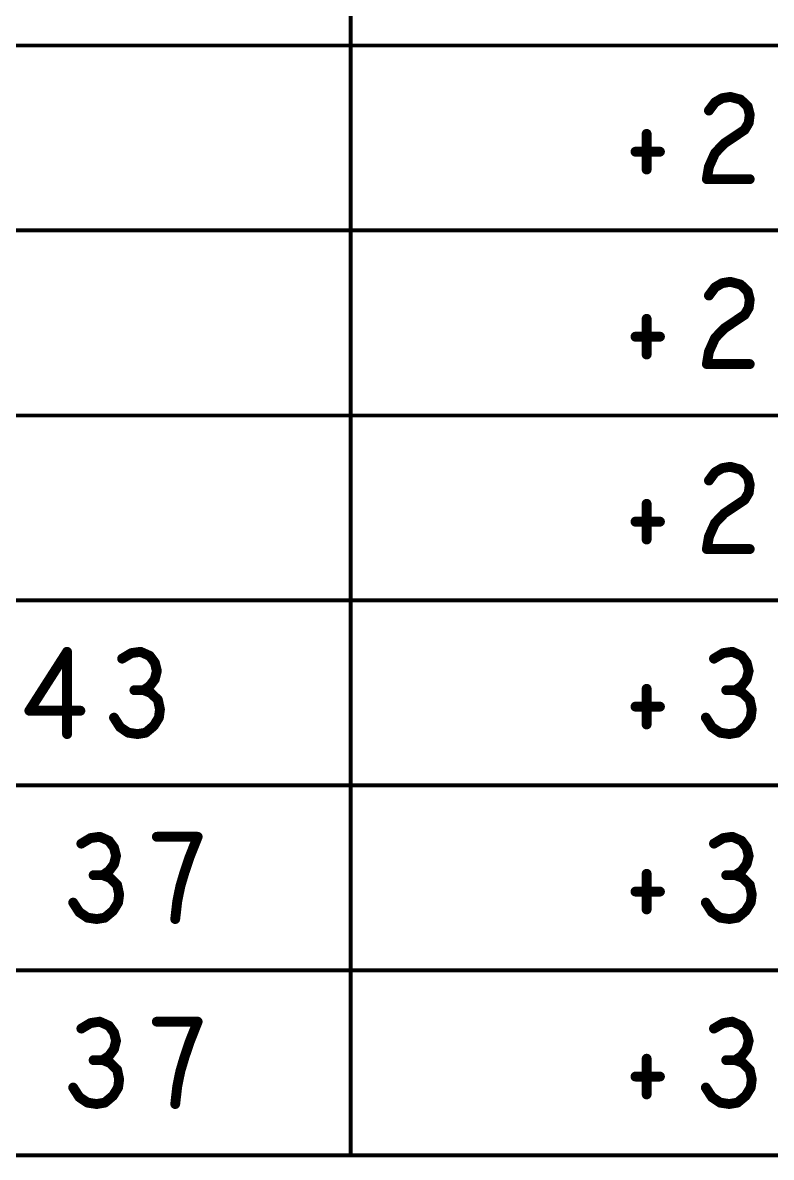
# Model space of a CAD drawing. Extents: x -14.2 to 19.9, y -5.2 to 16.9.
# Drawn here: x 11.024 to 12.162, y -0.372 to 1.352 of the extents above; entities that cross this region are included whole.
import ezdxf

# ---------------------------------------------------------------- set-up
doc = ezdxf.new("R2010")
doc.units = 0
doc.layers.get('0').update_dxf_attribs({"linetype": 'CONTINUOUS'})
doc.layers.add('FAB', color=2, linetype='CONTINUOUS')

# ---------------------------------------------------------------- blocks, each defined once
blk = doc.blocks.new('ROUND_1')
at = {"const_width": 0.003}
blk.add_lwpolyline([(-0.0015, 0, 1), (0.0015, 0, 1)], format="xyb", close=True, dxfattribs=at)
blk = doc.blocks.new('ROUND_105')
at = {"const_width": 0.0075}
blk.add_lwpolyline([(-0.00375, 0, 1), (0.00375, 0, 1)], format="xyb", close=True, dxfattribs=at)

msp = doc.modelspace()

# ---------------------------------------------------------------- linework, layer by layer
at = {"layer": 'FAB'}
for points, const_width in [([(11.5228, 6.3754), (11.5228, -0.3686)], 0.006), ([(8.7328, 1.3174), (15.4598, 1.3174)], 0.006), ([(12.0762, 1.231), (12.087, 1.2373)], 0.015), ([(12.087, 1.2373), (12.0994, 1.2393)], 0.015), ([(12.0994, 1.2393), (12.1149, 1.2352)], 0.015), ([(12.1149, 1.2352), (12.1258, 1.2248)], 0.015), ([(12.0669, 1.2185), (12.0762, 1.231)], 0.015), ([(12.1258, 1.2248), (12.1289, 1.2123)], 0.015), ([(12.1273, 1.1998), (12.1211, 1.1893)], 0.015), ([(12.1289, 1.2123), (12.1273, 1.1998)], 0.015), ([(11.9723, 1.1831), (11.9723, 1.1289)], 0.015), ([(12.1211, 1.1893), (12.0901, 1.1685)], 0.015), ([(12.0901, 1.1685), (12.0762, 1.1539)], 0.015), ([(11.9553, 1.156), (11.9925, 1.156)], 0.015), ([(12.0762, 1.1539), (12.0669, 1.1331)], 0.015), ([(12.0669, 1.1331), (12.0638, 1.1143)], 0.015), ([(12.0638, 1.1143), (12.1289, 1.1143)], 0.015), ([(8.7328, 1.0364), (15.4598, 1.0364)], 0.006), ([(12.087, 0.9563), (12.0994, 0.9584)], 0.015), ([(12.0994, 0.9584), (12.1149, 0.9542)], 0.015), ([(12.0669, 0.9375), (12.0762, 0.95)], 0.015), ([(12.0762, 0.95), (12.087, 0.9563)], 0.015), ([(12.1149, 0.9542), (12.1258, 0.9438)], 0.015), ([(12.1258, 0.9438), (12.1289, 0.9313)], 0.015), ([(12.1289, 0.9313), (12.1273, 0.9188)], 0.015), ([(12.1211, 0.9083), (12.0901, 0.8875)], 0.015), ([(12.1273, 0.9188), (12.1211, 0.9083)], 0.015), ([(11.9723, 0.9021), (11.9723, 0.8479)], 0.015), ([(11.9553, 0.875), (11.9925, 0.875)], 0.015), ([(12.0762, 0.8729), (12.0669, 0.8521)], 0.015), ([(12.0901, 0.8875), (12.0762, 0.8729)], 0.015), ([(12.0669, 0.8521), (12.0638, 0.8334)], 0.015), ([(12.0638, 0.8334), (12.1289, 0.8334)], 0.015), ([(8.7328, 0.7553), (15.4598, 0.7553)], 0.006), ([(12.0669, 0.6565), (12.0762, 0.669)], 0.015), ([(12.0762, 0.669), (12.087, 0.6753)], 0.015), ([(12.087, 0.6753), (12.0994, 0.6774)], 0.015), ([(12.0994, 0.6774), (12.1149, 0.6732)], 0.015), ([(12.1149, 0.6732), (12.1258, 0.6628)], 0.015), ([(12.1258, 0.6628), (12.1289, 0.6503)], 0.015), ([(12.1289, 0.6503), (12.1273, 0.6378)], 0.015), ([(12.1273, 0.6378), (12.1211, 0.6273)], 0.015), ([(11.9723, 0.6211), (11.9723, 0.5669)], 0.015), ([(12.1211, 0.6273), (12.0901, 0.6065)], 0.015), ([(12.0901, 0.6065), (12.0762, 0.5919)], 0.015), ([(11.9553, 0.594), (11.9925, 0.594)], 0.015), ([(12.0762, 0.5919), (12.0669, 0.5711)], 0.015), ([(12.0669, 0.5711), (12.0638, 0.5524)], 0.015), ([(12.0638, 0.5524), (12.1289, 0.5524)], 0.015), ([(8.7328, 0.4743), (15.4598, 0.4743)], 0.006), ([(11.0919, 0.3963), (11.0346, 0.3068)], 0.015), ([(11.0919, 0.2713), (11.0919, 0.3963)], 0.015), ([(11.1896, 0.3943), (11.1756, 0.3859)], 0.015), ([(11.2035, 0.3963), (11.1896, 0.3943)], 0.015), ([(11.2175, 0.3901), (11.2035, 0.3963)], 0.015), ([(11.2252, 0.3797), (11.2175, 0.3901)], 0.015), ([(12.0886, 0.3943), (12.0746, 0.3859)], 0.015), ([(12.1025, 0.3963), (12.0886, 0.3943)], 0.015), ([(12.1165, 0.3901), (12.1025, 0.3963)], 0.015), ([(12.1242, 0.3797), (12.1165, 0.3901)], 0.015), ([(11.2283, 0.3672), (11.2252, 0.3797)], 0.015), ([(12.1273, 0.3672), (12.1242, 0.3797)], 0.015), ([(11.2175, 0.3443), (11.2252, 0.3547)], 0.015), ([(11.2252, 0.3547), (11.2283, 0.3672)], 0.015), ([(12.1165, 0.3443), (12.1242, 0.3547)], 0.015), ([(12.1242, 0.3547), (12.1273, 0.3672)], 0.015), ([(11.2082, 0.338), (11.1942, 0.338)], 0.015), ([(11.2082, 0.338), (11.2175, 0.3443)], 0.015), ([(11.219, 0.3338), (11.2082, 0.338)], 0.015), ([(11.9723, 0.3401), (11.9723, 0.2859)], 0.015), ([(12.1072, 0.338), (12.0932, 0.338)], 0.015), ([(12.1072, 0.338), (12.1165, 0.3443)], 0.015), ([(12.118, 0.3338), (12.1072, 0.338)], 0.015), ([(11.2299, 0.3234), (11.219, 0.3338)], 0.015), ([(11.233, 0.3088), (11.2299, 0.3234)], 0.015), ([(12.1289, 0.3234), (12.118, 0.3338)], 0.015), ([(12.132, 0.3088), (12.1289, 0.3234)], 0.015), ([(11.0346, 0.3068), (11.1121, 0.3068)], 0.015), ([(11.2314, 0.2963), (11.233, 0.3088)], 0.015), ([(11.9553, 0.313), (11.9925, 0.313)], 0.015), ([(12.1304, 0.2963), (12.132, 0.3088)], 0.015), ([(11.1632, 0.2963), (11.1725, 0.2818)], 0.015), ([(11.2237, 0.2838), (11.2314, 0.2963)], 0.015), ([(12.0622, 0.2963), (12.0715, 0.2818)], 0.015), ([(12.1227, 0.2838), (12.1304, 0.2963)], 0.015), ([(11.1725, 0.2818), (11.1849, 0.2734)], 0.015), ([(11.1849, 0.2734), (11.1989, 0.2713)], 0.015), ([(11.1989, 0.2713), (11.2113, 0.2734)], 0.015), ([(11.2113, 0.2734), (11.2237, 0.2838)], 0.015), ([(12.0715, 0.2818), (12.0839, 0.2734)], 0.015), ([(12.0839, 0.2734), (12.0979, 0.2713)], 0.015), ([(12.0979, 0.2713), (12.1103, 0.2734)], 0.015), ([(12.1103, 0.2734), (12.1227, 0.2838)], 0.015), ([(8.7328, 0.1933), (15.4598, 0.1933)], 0.006), ([(11.1276, 0.1133), (11.1136, 0.1049)], 0.015), ([(11.1415, 0.1153), (11.1276, 0.1133)], 0.015), ([(11.1555, 0.1091), (11.1415, 0.1153)], 0.015), ([(11.2903, 0.1153), (11.2283, 0.1153)], 0.015), ([(11.2779, 0.0841), (11.2903, 0.1153)], 0.015), ([(12.0886, 0.1133), (12.0746, 0.1049)], 0.015), ([(12.1025, 0.1153), (12.0886, 0.1133)], 0.015), ([(12.1165, 0.1091), (12.1025, 0.1153)], 0.015), ([(11.1632, 0.0987), (11.1555, 0.1091)], 0.015), ([(11.1663, 0.0862), (11.1632, 0.0987)], 0.015), ([(12.1242, 0.0987), (12.1165, 0.1091)], 0.015), ([(12.1273, 0.0862), (12.1242, 0.0987)], 0.015), ([(11.1632, 0.0737), (11.1663, 0.0862)], 0.015), ([(11.2702, 0.0612), (11.2779, 0.0841)], 0.015), ([(12.1242, 0.0737), (12.1273, 0.0862)], 0.015), ([(11.1462, 0.057), (11.1555, 0.0633)], 0.015), ([(11.1555, 0.0633), (11.1632, 0.0737)], 0.015), ([(12.1072, 0.057), (12.1165, 0.0633)], 0.015), ([(12.1165, 0.0633), (12.1242, 0.0737)], 0.015), ([(11.1462, 0.057), (11.1322, 0.057)], 0.015), ([(11.157, 0.0528), (11.1462, 0.057)], 0.015), ([(11.1679, 0.0424), (11.157, 0.0528)], 0.015), ([(11.264, 0.0403), (11.2702, 0.0612)], 0.015), ([(11.9723, 0.0591), (11.9723, 0.0049)], 0.015), ([(12.1072, 0.057), (12.0932, 0.057)], 0.015), ([(12.118, 0.0528), (12.1072, 0.057)], 0.015), ([(12.1289, 0.0424), (12.118, 0.0528)], 0.015), ([(11.171, 0.0278), (11.1679, 0.0424)], 0.015), ([(11.1694, 0.0153), (11.171, 0.0278)], 0.015), ([(11.2593, 0.0174), (11.264, 0.0403)], 0.015), ([(11.9553, 0.032), (11.9925, 0.032)], 0.015), ([(12.132, 0.0278), (12.1289, 0.0424)], 0.015), ([(12.1304, 0.0153), (12.132, 0.0278)], 0.015), ([(11.1012, 0.0153), (11.1105, 0.0008)], 0.015), ([(11.1617, 0.0028), (11.1694, 0.0153)], 0.015), ([(11.2562, -0.0097), (11.2593, 0.0174)], 0.015), ([(12.0622, 0.0153), (12.0715, 0.0008)], 0.015), ([(12.1227, 0.0028), (12.1304, 0.0153)], 0.015), ([(11.1105, 0.0008), (11.1229, -0.0076)], 0.015), ([(11.1493, -0.0076), (11.1617, 0.0028)], 0.015), ([(12.0715, 0.0008), (12.0839, -0.0076)], 0.015), ([(12.1103, -0.0076), (12.1227, 0.0028)], 0.015), ([(11.1229, -0.0076), (11.1369, -0.0097)], 0.015), ([(11.1369, -0.0097), (11.1493, -0.0076)], 0.015), ([(12.0839, -0.0076), (12.0979, -0.0097)], 0.015), ([(12.0979, -0.0097), (12.1103, -0.0076)], 0.015), ([(8.7328, -0.0877), (15.4598, -0.0877)], 0.006), ([(11.1276, -0.1677), (11.1136, -0.1761)], 0.015), ([(11.1415, -0.1656), (11.1276, -0.1677)], 0.015), ([(11.1555, -0.1719), (11.1415, -0.1656)], 0.015), ([(11.1632, -0.1823), (11.1555, -0.1719)], 0.015), ([(11.2903, -0.1656), (11.2283, -0.1656)], 0.015), ([(11.2779, -0.1969), (11.2903, -0.1656)], 0.015), ([(12.0886, -0.1677), (12.0746, -0.1761)], 0.015), ([(12.1025, -0.1656), (12.0886, -0.1677)], 0.015), ([(12.1165, -0.1719), (12.1025, -0.1656)], 0.015), ([(12.1242, -0.1823), (12.1165, -0.1719)], 0.015), ([(11.1663, -0.1948), (11.1632, -0.1823)], 0.015), ([(11.1632, -0.2073), (11.1663, -0.1948)], 0.015), ([(11.2702, -0.2198), (11.2779, -0.1969)], 0.015), ([(12.1273, -0.1948), (12.1242, -0.1823)], 0.015), ([(12.1242, -0.2073), (12.1273, -0.1948)], 0.015), ([(11.1555, -0.2177), (11.1632, -0.2073)], 0.015), ([(12.1165, -0.2177), (12.1242, -0.2073)], 0.015), ([(11.1462, -0.224), (11.1322, -0.224)], 0.015), ([(11.1462, -0.224), (11.1555, -0.2177)], 0.015), ([(11.157, -0.2282), (11.1462, -0.224)], 0.015), ([(11.1679, -0.2386), (11.157, -0.2282)], 0.015), ([(11.264, -0.2407), (11.2702, -0.2198)], 0.015), ([(11.9723, -0.2219), (11.9723, -0.2761)], 0.015), ([(12.1072, -0.224), (12.0932, -0.224)], 0.015), ([(12.1072, -0.224), (12.1165, -0.2177)], 0.015), ([(12.118, -0.2282), (12.1072, -0.224)], 0.015), ([(12.1289, -0.2386), (12.118, -0.2282)], 0.015), ([(11.171, -0.2532), (11.1679, -0.2386)], 0.015), ([(11.2593, -0.2636), (11.264, -0.2407)], 0.015), ([(12.132, -0.2532), (12.1289, -0.2386)], 0.015), ([(11.1012, -0.2657), (11.1105, -0.2802)], 0.015), ([(11.1617, -0.2782), (11.1694, -0.2657)], 0.015), ([(11.1694, -0.2657), (11.171, -0.2532)], 0.015), ([(11.2562, -0.2907), (11.2593, -0.2636)], 0.015), ([(11.9553, -0.249), (11.9925, -0.249)], 0.015), ([(12.0622, -0.2657), (12.0715, -0.2802)], 0.015), ([(12.1227, -0.2782), (12.1304, -0.2657)], 0.015), ([(12.1304, -0.2657), (12.132, -0.2532)], 0.015), ([(11.1105, -0.2802), (11.1229, -0.2886)], 0.015), ([(11.1493, -0.2886), (11.1617, -0.2782)], 0.015), ([(12.0715, -0.2802), (12.0839, -0.2886)], 0.015), ([(12.1103, -0.2886), (12.1227, -0.2782)], 0.015), ([(11.1229, -0.2886), (11.1369, -0.2907)], 0.015), ([(11.1369, -0.2907), (11.1493, -0.2886)], 0.015), ([(12.0839, -0.2886), (12.0979, -0.2907)], 0.015), ([(12.0979, -0.2907), (12.1103, -0.2886)], 0.015), ([(15.4598, -0.3686), (8.7328, -0.3686)], 0.006)]:
    msp.add_lwpolyline(points, dxfattribs=dict(at, const_width=const_width))

# ---------------------------------------------------------------- block references
for name, p in [('ROUND_105', (12.087, 1.2373)), ('ROUND_105', (12.087, 1.2373)), ('ROUND_105', (12.0994, 1.2393)), ('ROUND_105', (12.0994, 1.2393)), ('ROUND_105', (12.1149, 1.2352)), ('ROUND_105', (12.1149, 1.2352)), ('ROUND_105', (12.0669, 1.2185)), ('ROUND_105', (12.0762, 1.231)), ('ROUND_105', (12.0762, 1.231)), ('ROUND_105', (12.1258, 1.2248)), ('ROUND_105', (12.1258, 1.2248)), ('ROUND_105', (12.1273, 1.1998)), ('ROUND_105', (12.1273, 1.1998)), ('ROUND_105', (12.1289, 1.2123)), ('ROUND_105', (12.1289, 1.2123)), ('ROUND_105', (11.9723, 1.1831)), ('ROUND_105', (12.1211, 1.1893)), ('ROUND_105', (12.1211, 1.1893)), ('ROUND_105', (12.0901, 1.1685)), ('ROUND_105', (12.0901, 1.1685)), ('ROUND_105', (11.9553, 1.156)), ('ROUND_105', (11.9925, 1.156)), ('ROUND_105', (12.0762, 1.1539)), ('ROUND_105', (12.0762, 1.1539)), ('ROUND_105', (12.0669, 1.1331)), ('ROUND_105', (12.0669, 1.1331)), ('ROUND_105', (11.9723, 1.1289)), ('ROUND_105', (12.0638, 1.1143)), ('ROUND_105', (12.0638, 1.1143)), ('ROUND_105', (12.1289, 1.1143)), ('ROUND_105', (12.0994, 0.9584)), ('ROUND_105', (12.0994, 0.9584)), ('ROUND_105', (12.0762, 0.95)), ('ROUND_105', (12.0762, 0.95)), ('ROUND_105', (12.087, 0.9563)), ('ROUND_105', (12.087, 0.9563)), ('ROUND_105', (12.1149, 0.9542)), ('ROUND_105', (12.1149, 0.9542)), ('ROUND_105', (12.1258, 0.9438)), ('ROUND_105', (12.1258, 0.9438)), ('ROUND_105', (12.0669, 0.9375)), ('ROUND_105', (12.1289, 0.9313)), ('ROUND_105', (12.1289, 0.9313)), ('ROUND_105', (12.1211, 0.9083)), ('ROUND_105', (12.1211, 0.9083)), ('ROUND_105', (12.1273, 0.9188)), ('ROUND_105', (12.1273, 0.9188)), ('ROUND_105', (11.9723, 0.9021)), ('ROUND_105', (11.9553, 0.875)), ('ROUND_105', (11.9925, 0.875)), ('ROUND_105', (12.0762, 0.8729)), ('ROUND_105', (12.0762, 0.8729)), ('ROUND_105', (12.0901, 0.8875)), ('ROUND_105', (12.0901, 0.8875)), ('ROUND_105', (11.9723, 0.8479)), ('ROUND_105', (12.0669, 0.8521)), ('ROUND_105', (12.0669, 0.8521)), ('ROUND_105', (12.0638, 0.8334)), ('ROUND_105', (12.0638, 0.8334)), ('ROUND_105', (12.1289, 0.8334)), ('ROUND_105', (12.0762, 0.669)), ('ROUND_105', (12.0762, 0.669)), ('ROUND_105', (12.087, 0.6753)), ('ROUND_105', (12.087, 0.6753)), ('ROUND_105', (12.0994, 0.6774)), ('ROUND_105', (12.0994, 0.6774)), ('ROUND_105', (12.1149, 0.6732)), ('ROUND_105', (12.1149, 0.6732)), ('ROUND_105', (12.0669, 0.6565)), ('ROUND_105', (12.1258, 0.6628)), ('ROUND_105', (12.1258, 0.6628)), ('ROUND_105', (12.1289, 0.6503)), ('ROUND_105', (12.1289, 0.6503)), ('ROUND_105', (12.1273, 0.6378)), ('ROUND_105', (12.1273, 0.6378)), ('ROUND_105', (11.9723, 0.6211)), ('ROUND_105', (12.1211, 0.6273)), ('ROUND_105', (12.1211, 0.6273)), ('ROUND_105', (12.0901, 0.6065)), ('ROUND_105', (12.0901, 0.6065)), ('ROUND_105', (11.9553, 0.594)), ('ROUND_105', (11.9925, 0.594)), ('ROUND_105', (12.0762, 0.5919)), ('ROUND_105', (12.0762, 0.5919)), ('ROUND_105', (11.9723, 0.5669)), ('ROUND_105', (12.0669, 0.5711)), ('ROUND_105', (12.0669, 0.5711)), ('ROUND_105', (12.0638, 0.5524)), ('ROUND_105', (12.0638, 0.5524)), ('ROUND_105', (12.1289, 0.5524)), ('ROUND_105', (11.0919, 0.3963)), ('ROUND_105', (11.0919, 0.3963)), ('ROUND_105', (11.1896, 0.3943)), ('ROUND_105', (11.1896, 0.3943)), ('ROUND_105', (11.2035, 0.3963)), ('ROUND_105', (11.2035, 0.3963)), ('ROUND_105', (11.2175, 0.3901)), ('ROUND_105', (11.2175, 0.3901)), ('ROUND_105', (12.0886, 0.3943)), ('ROUND_105', (12.0886, 0.3943)), ('ROUND_105', (12.1025, 0.3963)), ('ROUND_105', (12.1025, 0.3963)), ('ROUND_105', (12.1165, 0.3901)), ('ROUND_105', (12.1165, 0.3901)), ('ROUND_105', (11.1756, 0.3859)), ('ROUND_105', (11.2252, 0.3797)), ('ROUND_105', (11.2252, 0.3797)), ('ROUND_105', (12.0746, 0.3859)), ('ROUND_105', (12.1242, 0.3797)), ('ROUND_105', (12.1242, 0.3797)), ('ROUND_105', (11.2252, 0.3547)), ('ROUND_105', (11.2252, 0.3547)), ('ROUND_105', (11.2283, 0.3672)), ('ROUND_105', (11.2283, 0.3672)), ('ROUND_105', (12.1242, 0.3547)), ('ROUND_105', (12.1242, 0.3547)), ('ROUND_105', (12.1273, 0.3672)), ('ROUND_105', (12.1273, 0.3672)), ('ROUND_105', (11.1942, 0.338)), ('ROUND_105', (11.2082, 0.338)), ('ROUND_105', (11.2082, 0.338)), ('ROUND_105', (11.2082, 0.338)), ('ROUND_105', (11.2175, 0.3443)), ('ROUND_105', (11.2175, 0.3443)), ('ROUND_105', (11.9723, 0.3401)), ('ROUND_105', (12.0932, 0.338)), ('ROUND_105', (12.1072, 0.338)), ('ROUND_105', (12.1072, 0.338)), ('ROUND_105', (12.1072, 0.338)), ('ROUND_105', (12.1165, 0.3443)), ('ROUND_105', (12.1165, 0.3443)), ('ROUND_105', (11.219, 0.3338)), ('ROUND_105', (11.219, 0.3338)), ('ROUND_105', (11.2299, 0.3234)), ('ROUND_105', (11.2299, 0.3234)), ('ROUND_105', (12.118, 0.3338)), ('ROUND_105', (12.118, 0.3338)), ('ROUND_105', (12.1289, 0.3234)), ('ROUND_105', (12.1289, 0.3234)), ('ROUND_105', (11.0346, 0.3068)), ('ROUND_105', (11.0346, 0.3068)), ('ROUND_105', (11.1121, 0.3068)), ('ROUND_105', (11.233, 0.3088)), ('ROUND_105', (11.233, 0.3088)), ('ROUND_105', (11.9553, 0.313)), ('ROUND_105', (11.9925, 0.313)), ('ROUND_105', (12.132, 0.3088)), ('ROUND_105', (12.132, 0.3088)), ('ROUND_105', (11.1632, 0.2963)), ('ROUND_105', (11.2314, 0.2963)), ('ROUND_105', (11.2314, 0.2963)), ('ROUND_105', (11.9723, 0.2859)), ('ROUND_105', (12.0622, 0.2963)), ('ROUND_105', (12.1304, 0.2963)), ('ROUND_105', (12.1304, 0.2963)), ('ROUND_105', (11.0919, 0.2713)), ('ROUND_105', (11.1725, 0.2818)), ('ROUND_105', (11.1725, 0.2818)), ('ROUND_105', (11.1849, 0.2734)), ('ROUND_105', (11.1849, 0.2734)), ('ROUND_105', (11.1989, 0.2713)), ('ROUND_105', (11.1989, 0.2713)), ('ROUND_105', (11.2113, 0.2734)), ('ROUND_105', (11.2113, 0.2734)), ('ROUND_105', (11.2237, 0.2838)), ('ROUND_105', (11.2237, 0.2838)), ('ROUND_105', (12.0715, 0.2818)), ('ROUND_105', (12.0715, 0.2818)), ('ROUND_105', (12.0839, 0.2734)), ('ROUND_105', (12.0839, 0.2734)), ('ROUND_105', (12.0979, 0.2713)), ('ROUND_105', (12.0979, 0.2713)), ('ROUND_105', (12.1103, 0.2734)), ('ROUND_105', (12.1103, 0.2734)), ('ROUND_105', (12.1227, 0.2838)), ('ROUND_105', (12.1227, 0.2838)), ('ROUND_105', (11.1276, 0.1133)), ('ROUND_105', (11.1276, 0.1133)), ('ROUND_105', (11.1415, 0.1153)), ('ROUND_105', (11.1415, 0.1153)), ('ROUND_105', (11.2283, 0.1153)), ('ROUND_105', (11.2903, 0.1153)), ('ROUND_105', (11.2903, 0.1153)), ('ROUND_105', (12.0886, 0.1133)), ('ROUND_105', (12.0886, 0.1133)), ('ROUND_105', (12.1025, 0.1153)), ('ROUND_105', (12.1025, 0.1153)), ('ROUND_105', (11.1136, 0.1049)), ('ROUND_105', (11.1555, 0.1091)), ('ROUND_105', (11.1555, 0.1091)), ('ROUND_105', (11.1632, 0.0987)), ('ROUND_105', (11.1632, 0.0987)), ('ROUND_105', (12.0746, 0.1049)), ('ROUND_105', (12.1165, 0.1091)), ('ROUND_105', (12.1165, 0.1091)), ('ROUND_105', (12.1242, 0.0987)), ('ROUND_105', (12.1242, 0.0987)), ('ROUND_105', (11.1663, 0.0862)), ('ROUND_105', (11.1663, 0.0862)), ('ROUND_105', (11.2779, 0.0841)), ('ROUND_105', (11.2779, 0.0841)), ('ROUND_105', (12.1273, 0.0862)), ('ROUND_105', (12.1273, 0.0862)), ('ROUND_105', (11.1555, 0.0633)), ('ROUND_105', (11.1555, 0.0633)), ('ROUND_105', (11.1632, 0.0737)), ('ROUND_105', (11.1632, 0.0737)), ('ROUND_105', (12.1165, 0.0633)), ('ROUND_105', (12.1165, 0.0633)), ('ROUND_105', (12.1242, 0.0737)), ('ROUND_105', (12.1242, 0.0737)), ('ROUND_105', (11.1322, 0.057)), ('ROUND_105', (11.1462, 0.057)), ('ROUND_105', (11.1462, 0.057)), ('ROUND_105', (11.1462, 0.057)), ('ROUND_105', (11.157, 0.0528)), ('ROUND_105', (11.157, 0.0528)), ('ROUND_105', (11.2702, 0.0612)), ('ROUND_105', (11.2702, 0.0612)), ('ROUND_105', (11.9723, 0.0591)), ('ROUND_105', (12.0932, 0.057)), ('ROUND_105', (12.1072, 0.057)), ('ROUND_105', (12.1072, 0.057)), ('ROUND_105', (12.1072, 0.057)), ('ROUND_105', (12.118, 0.0528)), ('ROUND_105', (12.118, 0.0528)), ('ROUND_105', (11.1679, 0.0424)), ('ROUND_105', (11.1679, 0.0424)), ('ROUND_105', (11.171, 0.0278)), ('ROUND_105', (11.171, 0.0278)), ('ROUND_105', (11.264, 0.0403)), ('ROUND_105', (11.264, 0.0403)), ('ROUND_105', (11.9553, 0.032)), ('ROUND_105', (11.9925, 0.032)), ('ROUND_105', (12.1289, 0.0424)), ('ROUND_105', (12.1289, 0.0424)), ('ROUND_105', (12.132, 0.0278)), ('ROUND_105', (12.132, 0.0278)), ('ROUND_105', (11.1012, 0.0153)), ('ROUND_105', (11.1694, 0.0153)), ('ROUND_105', (11.1694, 0.0153)), ('ROUND_105', (11.2593, 0.0174)), ('ROUND_105', (11.2593, 0.0174)), ('ROUND_105', (12.0622, 0.0153)), ('ROUND_105', (12.1304, 0.0153)), ('ROUND_105', (12.1304, 0.0153)), ('ROUND_105', (11.1105, 0.0008)), ('ROUND_105', (11.1105, 0.0008)), ('ROUND_105', (11.1617, 0.0028)), ('ROUND_105', (11.1617, 0.0028)), ('ROUND_105', (11.9723, 0.0049)), ('ROUND_105', (12.0715, 0.0008)), ('ROUND_105', (12.0715, 0.0008)), ('ROUND_105', (12.1227, 0.0028)), ('ROUND_105', (12.1227, 0.0028)), ('ROUND_105', (11.1229, -0.0076)), ('ROUND_105', (11.1229, -0.0076)), ('ROUND_105', (11.1369, -0.0097)), ('ROUND_105', (11.1369, -0.0097)), ('ROUND_105', (11.1493, -0.0076)), ('ROUND_105', (11.1493, -0.0076)), ('ROUND_105', (11.2562, -0.0097)), ('ROUND_105', (12.0839, -0.0076)), ('ROUND_105', (12.0839, -0.0076)), ('ROUND_105', (12.0979, -0.0097)), ('ROUND_105', (12.0979, -0.0097)), ('ROUND_105', (12.1103, -0.0076)), ('ROUND_105', (12.1103, -0.0076)), ('ROUND_105', (11.1136, -0.1761)), ('ROUND_105', (11.1276, -0.1677)), ('ROUND_105', (11.1276, -0.1677)), ('ROUND_105', (11.1415, -0.1656)), ('ROUND_105', (11.1415, -0.1656)), ('ROUND_105', (11.1555, -0.1719)), ('ROUND_105', (11.1555, -0.1719)), ('ROUND_105', (11.2283, -0.1656)), ('ROUND_105', (11.2903, -0.1656)), ('ROUND_105', (11.2903, -0.1656)), ('ROUND_105', (12.0746, -0.1761)), ('ROUND_105', (12.0886, -0.1677)), ('ROUND_105', (12.0886, -0.1677)), ('ROUND_105', (12.1025, -0.1656)), ('ROUND_105', (12.1025, -0.1656)), ('ROUND_105', (12.1165, -0.1719)), ('ROUND_105', (12.1165, -0.1719)), ('ROUND_105', (11.1632, -0.1823)), ('ROUND_105', (11.1632, -0.1823)), ('ROUND_105', (11.1663, -0.1948)), ('ROUND_105', (11.1663, -0.1948)), ('ROUND_105', (11.2779, -0.1969)), ('ROUND_105', (11.2779, -0.1969)), ('ROUND_105', (12.1242, -0.1823)), ('ROUND_105', (12.1242, -0.1823)), ('ROUND_105', (12.1273, -0.1948)), ('ROUND_105', (12.1273, -0.1948)), ('ROUND_105', (11.1632, -0.2073)), ('ROUND_105', (11.1632, -0.2073)), ('ROUND_105', (12.1242, -0.2073)), ('ROUND_105', (12.1242, -0.2073)), ('ROUND_105', (11.1322, -0.224)), ('ROUND_105', (11.1462, -0.224)), ('ROUND_105', (11.1462, -0.224)), ('ROUND_105', (11.1462, -0.224)), ('ROUND_105', (11.1555, -0.2177)), ('ROUND_105', (11.1555, -0.2177)), ('ROUND_105', (11.157, -0.2282)), ('ROUND_105', (11.157, -0.2282)), ('ROUND_105', (11.2702, -0.2198)), ('ROUND_105', (11.2702, -0.2198)), ('ROUND_105', (11.9723, -0.2219)), ('ROUND_105', (12.0932, -0.224)), ('ROUND_105', (12.1072, -0.224)), ('ROUND_105', (12.1072, -0.224)), ('ROUND_105', (12.1072, -0.224)), ('ROUND_105', (12.1165, -0.2177)), ('ROUND_105', (12.1165, -0.2177)), ('ROUND_105', (12.118, -0.2282)), ('ROUND_105', (12.118, -0.2282)), ('ROUND_105', (11.1679, -0.2386)), ('ROUND_105', (11.1679, -0.2386)), ('ROUND_105', (11.264, -0.2407)), ('ROUND_105', (11.264, -0.2407)), ('ROUND_105', (12.1289, -0.2386)), ('ROUND_105', (12.1289, -0.2386)), ('ROUND_105', (11.1012, -0.2657)), ('ROUND_105', (11.1694, -0.2657)), ('ROUND_105', (11.1694, -0.2657)), ('ROUND_105', (11.171, -0.2532)), ('ROUND_105', (11.171, -0.2532)), ('ROUND_105', (11.2593, -0.2636)), ('ROUND_105', (11.2593, -0.2636)), ('ROUND_105', (11.9553, -0.249)), ('ROUND_105', (11.9925, -0.249)), ('ROUND_105', (12.0622, -0.2657)), ('ROUND_105', (12.1304, -0.2657)), ('ROUND_105', (12.1304, -0.2657)), ('ROUND_105', (12.132, -0.2532)), ('ROUND_105', (12.132, -0.2532)), ('ROUND_105', (11.1105, -0.2802)), ('ROUND_105', (11.1105, -0.2802)), ('ROUND_105', (11.1617, -0.2782)), ('ROUND_105', (11.1617, -0.2782)), ('ROUND_105', (11.9723, -0.2761)), ('ROUND_105', (12.0715, -0.2802)), ('ROUND_105', (12.0715, -0.2802)), ('ROUND_105', (12.1227, -0.2782)), ('ROUND_105', (12.1227, -0.2782)), ('ROUND_105', (11.1229, -0.2886)), ('ROUND_105', (11.1229, -0.2886)), ('ROUND_105', (11.1369, -0.2907)), ('ROUND_105', (11.1369, -0.2907)), ('ROUND_105', (11.1493, -0.2886)), ('ROUND_105', (11.1493, -0.2886)), ('ROUND_105', (11.2562, -0.2907)), ('ROUND_105', (12.0839, -0.2886)), ('ROUND_105', (12.0839, -0.2886)), ('ROUND_105', (12.0979, -0.2907)), ('ROUND_105', (12.0979, -0.2907)), ('ROUND_105', (12.1103, -0.2886)), ('ROUND_105', (12.1103, -0.2886)), ('ROUND_1', (11.5228, -0.3686))]:
    msp.add_blockref(name, p, dxfattribs=at)

doc.saveas('drawing.dxf')
